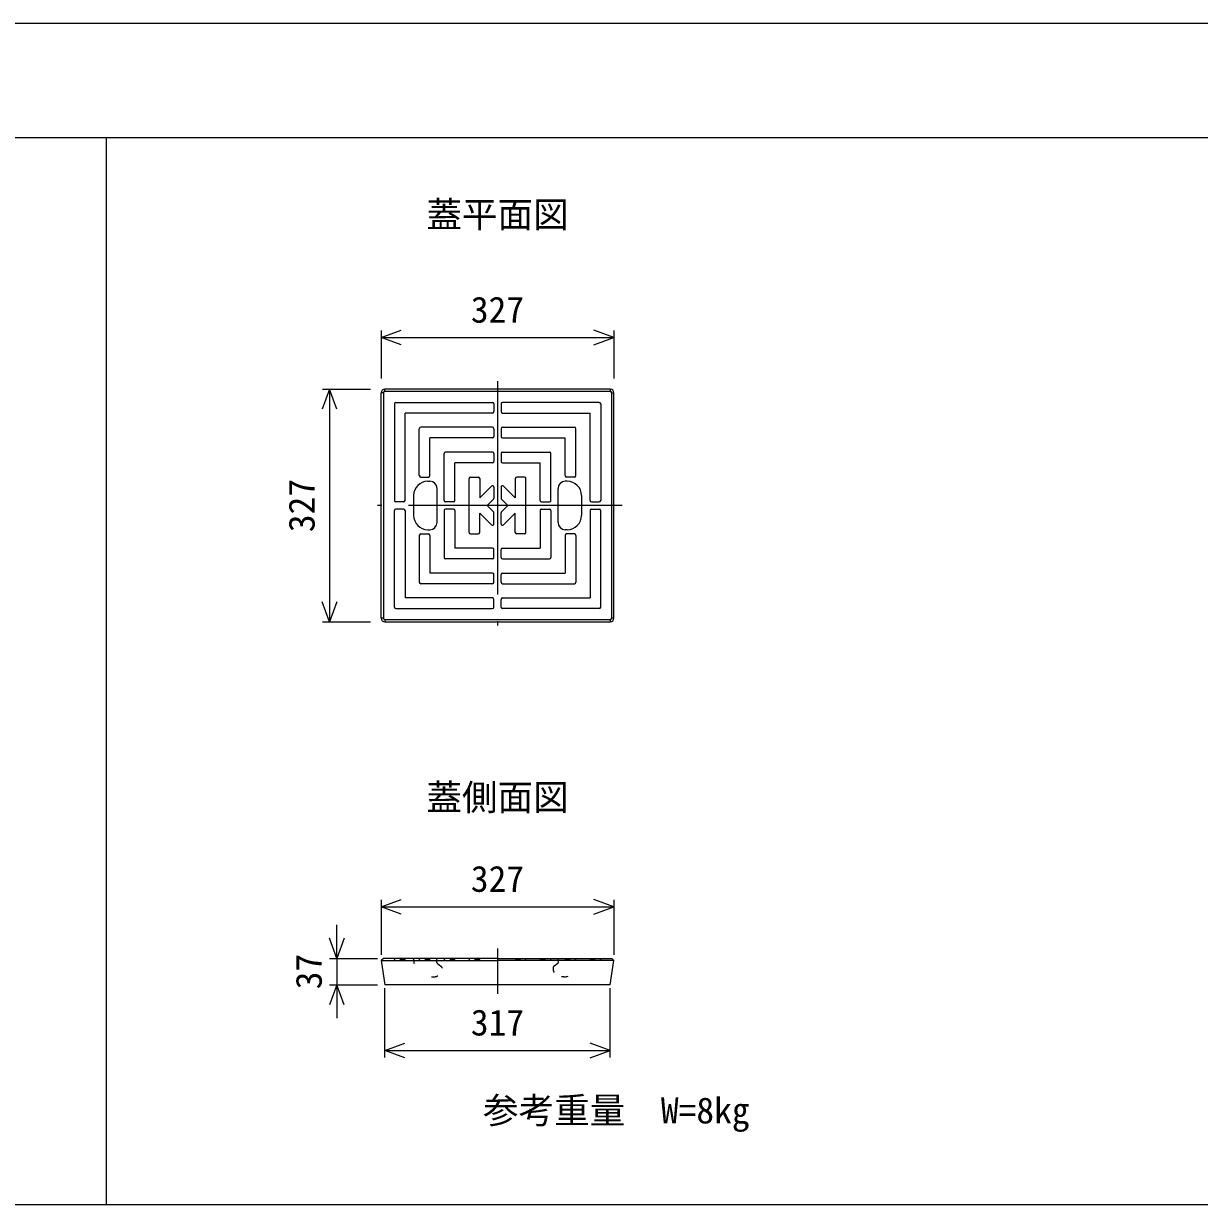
# Model space of a CAD drawing. Units: millimetres, scale not verified. Extents: x 12 to 21012, y 0 to 14850.
# Drawn here: x 4646 to 6299, y 11473 to 13133 of the extents above; entities that cross this region are included whole.
import ezdxf
from ezdxf.enums import TextEntityAlignment as Align

# ---------------------------------------------------------------- set-up
doc = ezdxf.new("R2010")
doc.units = ezdxf.units.MM
doc.header["$LTSCALE"] = 25
doc.linetypes.add('DOTTED', pattern=[1.75, 0.25, -1.5])
doc.linetypes.add('LONG_DASHED_DOTTED', pattern=[15.25, 12, -1.5, 0.25, -1.5])
for name, color, linetype, lineweight in [('CENTER', 7, 'LONG_DASHED_DOTTED', 25), ('DIM', 7, 'Continuous', 25), ('OUTLINE', 3, 'Continuous', 25), ('OUTLINE2', 4, 'DOTTED', 25), ('TXT', 7, 'Continuous', 25)]:
    doc.layers.add(name, color=color, linetype=linetype, lineweight=lineweight)
doc.styles.add('ＭＳ ゴシック', font='')
doc.styles.get('ＭＳ ゴシック').set_extended_font_data('MS Gothic')

msp = doc.modelspace()

# ---------------------------------------------------------------- linework, layer by layer
at = {"layer": 'CENTER'}
for p, q in [((5312.5, 12630.12), (5312.5, 12280.12)), ((5487.5, 12455.12), (5137.5, 12455.12)), ((5312.5, 11832.44), (5312.5, 11768.52))]:
    msp.add_line(p, q, dxfattribs=at)
at = {"layer": 'DIM'}
for p, q in [((5149, 12691.12), (5177.19, 12701.38)), ((5149, 12701.12), (5149, 12633.62)), ((5476, 12691.12), (5447.81, 12701.38)), ((5476, 12701.12), (5476, 12633.62)), ((5149, 12691.12), (5476, 12691.12)), ((5177.19, 12680.86), (5149, 12691.12)), ((5447.81, 12680.86), (5476, 12691.12)), ((5076.5, 12618.62), (5066.24, 12590.43)), ((5066.5, 12618.62), (5134, 12618.62)), ((5076.5, 12618.62), (5076.5, 12291.62)), ((5086.76, 12590.43), (5076.5, 12618.62)), ((5076.5, 12291.62), (5066.24, 12319.81)), ((5086.76, 12319.81), (5076.5, 12291.62)), ((5066.5, 12291.62), (5134, 12291.62)), ((5149, 11890.94), (5177.19, 11901.2)), ((5149, 11900.94), (5149, 11823.44)), ((5149, 11890.94), (5476, 11890.94)), ((5177.19, 11880.68), (5149, 11890.94)), ((5476, 11890.94), (5447.81, 11901.2)), ((5447.81, 11880.68), (5476, 11890.94)), ((5476, 11900.94), (5476, 11823.44)), ((5086.5, 11818.44), (5086.5, 11865.4)), ((5086.5, 11818.44), (5076.24, 11846.63)), ((5096.76, 11846.63), (5086.5, 11818.44)), ((5076.5, 11818.44), (5144, 11818.44)), ((5086.5, 11818.44), (5086.5, 11781.44)), ((5086.5, 11781.44), (5076.24, 11753.25)), ((5076.5, 11781.44), (5144, 11781.44)), ((5096.76, 11753.25), (5086.5, 11781.44)), ((5086.5, 11781.44), (5086.5, 11734.49)), ((5154, 11678.94), (5154, 11776.44)), ((5471, 11678.94), (5471, 11776.44)), ((5154, 11688.94), (5182.19, 11699.2)), ((5154, 11688.94), (5471, 11688.94)), ((5182.19, 11678.68), (5154, 11688.94)), ((5471, 11688.94), (5442.81, 11699.2)), ((5442.81, 11678.68), (5471, 11688.94))]:
    msp.add_line(p, q, dxfattribs=at)
at = {"layer": 'OUTLINE'}
for p, q in [((5154, 12615.62), (5154, 12618.62)), ((5471, 12618.62), (5154, 12618.62)), ((5471, 12618.62), (5471, 12615.62)), ((5152, 12613.62), (5149, 12613.62)), ((5149, 12296.62), (5149, 12613.62)), ((5152, 12613.62), (5152, 12296.62)), ((5154, 12615.62), (5471, 12615.62)), ((5169.5, 12600.12), (5305.5, 12600.12)), ((5455.5, 12600.12), (5319.5, 12600.12)), ((5473, 12613.62), (5476, 12613.62)), ((5473, 12296.62), (5473, 12613.62)), ((5476, 12296.62), (5476, 12613.62)), ((5167.5, 12598.12), (5167.5, 12462.12)), ((5182.5, 12462.12), (5182.5, 12585.12)), ((5305.5, 12585.12), (5182.5, 12585.12)), ((5307.5, 12598.12), (5307.5, 12587.12)), ((5317.5, 12598.12), (5317.5, 12587.12)), ((5319.5, 12585.12), (5442.5, 12585.12)), ((5442.5, 12462.12), (5442.5, 12585.12)), ((5457.5, 12598.12), (5457.5, 12462.12)), ((5202.5, 12497.12), (5202.5, 12563.12)), ((5305.5, 12565.12), (5204.5, 12565.12)), ((5217.5, 12497.12), (5217.5, 12550.12)), ((5305.5, 12550.12), (5217.5, 12550.12)), ((5307.5, 12563.12), (5307.5, 12552.12)), ((5317.5, 12563.12), (5317.5, 12552.12)), ((5319.5, 12565.12), (5420.5, 12565.12)), ((5319.5, 12550.12), (5407.5, 12550.12)), ((5407.5, 12497.12), (5407.5, 12550.12)), ((5422.5, 12497.12), (5422.5, 12563.12)), ((5237.5, 12462.12), (5237.5, 12528.12)), ((5305.5, 12530.12), (5239.5, 12530.12)), ((5307.5, 12528.12), (5307.5, 12517.12)), ((5317.5, 12528.12), (5317.5, 12517.12)), ((5319.5, 12530.12), (5385.5, 12530.12)), ((5387.5, 12462.12), (5387.5, 12528.12)), ((5305.5, 12515.12), (5252.5, 12515.12)), ((5252.5, 12462.12), (5252.5, 12515.12)), ((5319.5, 12515.12), (5372.5, 12515.12)), ((5372.5, 12462.12), (5372.5, 12515.12)), ((5204.5, 12495.12), (5215.5, 12495.12)), ((5214.5, 12489.12), (5217.5, 12489.12)), ((5272.5, 12417.12), (5272.5, 12493.12)), ((5274.5, 12495.12), (5285.5, 12495.12)), ((5287.5, 12493.12), (5287.5, 12465.73)), ((5337.5, 12493.12), (5337.5, 12465.73)), ((5350.5, 12495.12), (5339.5, 12495.12)), ((5352.5, 12417.12), (5352.5, 12493.12)), ((5410.5, 12489.12), (5407.5, 12489.12)), ((5420.5, 12495.12), (5409.5, 12495.12)), ((5194.5, 12469.12), (5194.5, 12441.12)), ((5227.5, 12431.12), (5227.5, 12479.12)), ((5304.09, 12482.31), (5287.5, 12465.73)), ((5307.5, 12480.9), (5307.5, 12465.34)), ((5317.5, 12480.9), (5317.5, 12465.34)), ((5320.91, 12482.31), (5337.5, 12465.73)), ((5397.5, 12431.12), (5397.5, 12479.12)), ((5430.5, 12469.12), (5430.5, 12441.12)), ((5180.5, 12460.12), (5169.5, 12460.12)), ((5180.5, 12450.12), (5169.5, 12450.12)), ((5250.5, 12460.12), (5239.5, 12460.12)), ((5250.5, 12450.12), (5239.5, 12450.12)), ((5306.91, 12463.93), (5298.11, 12455.12)), ((5306.91, 12446.31), (5298.11, 12455.12)), ((5318.09, 12463.93), (5326.89, 12455.12)), ((5318.09, 12446.31), (5326.89, 12455.12)), ((5374.5, 12460.12), (5385.5, 12460.12)), ((5374.5, 12450.12), (5385.5, 12450.12)), ((5444.5, 12460.12), (5455.5, 12460.12)), ((5444.5, 12450.12), (5455.5, 12450.12)), ((5167.5, 12312.12), (5167.5, 12448.12)), ((5182.5, 12448.12), (5182.5, 12325.12)), ((5237.5, 12448.12), (5237.5, 12382.12)), ((5252.5, 12448.12), (5252.5, 12395.12)), ((5287.5, 12417.12), (5287.5, 12444.51)), ((5304.09, 12427.93), (5287.5, 12444.51)), ((5307.5, 12429.34), (5307.5, 12444.9)), ((5317.5, 12429.34), (5317.5, 12444.9)), ((5320.91, 12427.93), (5337.5, 12444.51)), ((5337.5, 12417.12), (5337.5, 12444.51)), ((5372.5, 12448.12), (5372.5, 12395.12)), ((5387.5, 12448.12), (5387.5, 12382.12)), ((5442.5, 12448.12), (5442.5, 12325.12)), ((5457.5, 12312.12), (5457.5, 12448.12)), ((5214.5, 12421.12), (5217.5, 12421.12)), ((5410.5, 12421.12), (5407.5, 12421.12)), ((5202.5, 12413.12), (5202.5, 12347.12)), ((5204.5, 12415.12), (5215.5, 12415.12)), ((5217.5, 12413.12), (5217.5, 12360.12)), ((5274.5, 12415.12), (5285.5, 12415.12)), ((5350.5, 12415.12), (5339.5, 12415.12)), ((5407.5, 12413.12), (5407.5, 12360.12)), ((5420.5, 12415.12), (5409.5, 12415.12)), ((5422.5, 12413.12), (5422.5, 12347.12)), ((5305.5, 12395.12), (5252.5, 12395.12)), ((5307.5, 12382.12), (5307.5, 12393.12)), ((5317.5, 12382.12), (5317.5, 12393.12)), ((5319.5, 12395.12), (5372.5, 12395.12)), ((5305.5, 12380.12), (5239.5, 12380.12)), ((5319.5, 12380.12), (5385.5, 12380.12)), ((5305.5, 12360.12), (5217.5, 12360.12)), ((5307.5, 12347.12), (5307.5, 12358.12)), ((5317.5, 12347.12), (5317.5, 12358.12)), ((5319.5, 12360.12), (5407.5, 12360.12)), ((5305.5, 12345.12), (5204.5, 12345.12)), ((5319.5, 12345.12), (5420.5, 12345.12)), ((5305.5, 12325.12), (5182.5, 12325.12)), ((5307.5, 12312.12), (5307.5, 12323.12)), ((5317.5, 12312.12), (5317.5, 12323.12)), ((5319.5, 12325.12), (5442.5, 12325.12)), ((5169.5, 12310.12), (5305.5, 12310.12)), ((5455.5, 12310.12), (5319.5, 12310.12)), ((5152, 12296.62), (5149, 12296.62)), ((5154, 12294.62), (5154, 12291.62)), ((5154, 12294.62), (5471, 12294.62)), ((5154, 12291.62), (5471, 12291.62)), ((5471, 12294.62), (5471, 12291.62)), ((5476, 12296.62), (5473, 12296.62)), ((5152, 11818.44), (5149, 11815.32)), ((5149, 11815.32), (5312.5, 11815.32)), ((5149, 11815.32), (5154, 11781.44)), ((5312.5, 11818.44), (5152, 11818.44)), ((5312.5, 11818.44), (5473, 11818.44)), ((5476, 11815.32), (5312.5, 11815.32)), ((5471, 11781.44), (5476, 11815.32)), ((5473, 11818.44), (5476, 11815.32)), ((5471, 11781.44), (5154, 11781.44))]:
    msp.add_line(p, q, dxfattribs=at)
for centre, radius, start, end in [((5154, 12613.62), 5, 90, 180), ((5471, 12613.62), 5, 0, 90), ((5154, 12613.62), 2, 90, 180), ((5169.5, 12598.12), 2, 90, 180), ((5305.5, 12598.12), 2, 0, 90), ((5319.5, 12598.12), 2, 90, 180), ((5455.5, 12598.12), 2, 0, 90), ((5471, 12613.62), 2, 0, 90), ((5305.5, 12587.12), 2, 270, 0), ((5319.5, 12587.12), 2, 180, 270), ((5204.5, 12563.12), 2, 90, 180), ((5305.5, 12563.12), 2, 0, 90), ((5305.5, 12552.12), 2, 270, 0), ((5319.5, 12563.12), 2, 90, 180), ((5319.5, 12552.12), 2, 180, 270), ((5420.5, 12563.12), 2, 0, 90), ((5239.5, 12528.12), 2, 90, 180), ((5305.5, 12528.12), 2, 0, 90), ((5305.5, 12517.12), 2, 270, 0), ((5319.5, 12528.12), 2, 90, 180), ((5319.5, 12517.12), 2, 180, 270), ((5385.5, 12528.12), 2, 0, 90), ((5214.5, 12469.12), 20, 90, 180), ((5204.5, 12497.12), 2, 180, 270), ((5215.5, 12497.12), 2, 270, 0), ((5217.5, 12479.12), 10, 0, 90), ((5274.5, 12493.12), 2, 90, 180), ((5285.5, 12493.12), 2, 0, 90), ((5339.5, 12493.12), 2, 90, 180), ((5350.5, 12493.12), 2, 0, 90), ((5407.5, 12479.12), 10, 90, 180), ((5409.5, 12497.12), 2, 180, 270), ((5410.5, 12469.12), 20, 0, 90), ((5420.5, 12497.12), 2, 270, 0), ((5305.5, 12480.9), 2, 0, 135), ((5319.5, 12480.9), 2, 45, 180), ((5169.5, 12462.12), 2, 180, 270), ((5169.5, 12448.12), 2, 90, 180), ((5180.5, 12462.12), 2, 270, 0), ((5180.5, 12448.12), 2, 0, 90), ((5239.5, 12462.12), 2, 180, 270), ((5239.5, 12448.12), 2, 90, 180), ((5250.5, 12462.12), 2, 270, 0), ((5250.5, 12448.12), 2, 0, 90), ((5305.5, 12465.34), 2, 315, 0), ((5319.5, 12465.34), 2, 180, 225), ((5374.5, 12462.12), 2, 180, 270), ((5374.5, 12448.12), 2, 90, 180), ((5385.5, 12462.12), 2, 270, 0), ((5385.5, 12448.12), 2, 0, 90), ((5444.5, 12462.12), 2, 180, 270), ((5444.5, 12448.12), 2, 90, 180), ((5455.5, 12462.12), 2, 270, 0), ((5455.5, 12448.12), 2, 0, 90), ((5214.5, 12441.12), 20, 180, 270), ((5305.5, 12444.9), 2, 0, 45), ((5319.5, 12444.9), 2, 135, 180), ((5410.5, 12441.12), 20, 270, 0), ((5217.5, 12431.12), 10, 270, 0), ((5274.5, 12417.12), 2, 180, 270), ((5285.5, 12417.12), 2, 270, 0), ((5305.5, 12429.34), 2, 225, 0), ((5319.5, 12429.34), 2, 180, 315), ((5339.5, 12417.12), 2, 180, 270), ((5350.5, 12417.12), 2, 270, 0), ((5407.5, 12431.12), 10, 180, 270), ((5204.5, 12413.12), 2, 90, 180), ((5215.5, 12413.12), 2, 0, 90), ((5409.5, 12413.12), 2, 90, 180), ((5420.5, 12413.12), 2, 0, 90), ((5305.5, 12393.12), 2, 0, 90), ((5319.5, 12393.12), 2, 90, 180), ((5239.5, 12382.12), 2, 180, 270), ((5305.5, 12382.12), 2, 270, 0), ((5319.5, 12382.12), 2, 180, 270), ((5385.5, 12382.12), 2, 270, 0), ((5305.5, 12358.12), 2, 0, 90), ((5319.5, 12358.12), 2, 90, 180), ((5204.5, 12347.12), 2, 180, 270), ((5305.5, 12347.12), 2, 270, 0), ((5319.5, 12347.12), 2, 180, 270), ((5420.5, 12347.12), 2, 270, 0), ((5305.5, 12323.12), 2, 0, 90), ((5319.5, 12323.12), 2, 90, 180), ((5169.5, 12312.12), 2, 180, 270), ((5305.5, 12312.12), 2, 270, 0), ((5319.5, 12312.12), 2, 180, 270), ((5455.5, 12312.12), 2, 270, 0), ((5154, 12296.62), 5, 180, 270), ((5154, 12296.62), 2, 180, 270), ((5471, 12296.62), 5, 270, 0), ((5471, 12296.62), 2, 270, 0)]:
    msp.add_arc(centre, radius, start, end, dxfattribs=at)
at = {"layer": 'OUTLINE2'}
for p, q in [((5167.5, 11817.32), (5167.5, 11818.44)), ((5181.5, 11816.32), (5168.5, 11816.32)), ((5182.5, 11817.32), (5182.5, 11818.44)), ((5194.5, 11817.44), (5194.5, 11818.44)), ((5202.5, 11817.32), (5202.5, 11818.44)), ((5216.5, 11816.32), (5203.5, 11816.32)), ((5217.5, 11817.32), (5217.5, 11818.44)), ((5226.8, 11814.24), (5227.5, 11818.44)), ((5227.96, 11811.35), (5233.3, 11807.34)), ((5234.5, 11804.94), (5234.5, 11804.44)), ((5237.5, 11817.32), (5237.5, 11818.44)), ((5251.5, 11816.32), (5238.5, 11816.32)), ((5252.5, 11817.32), (5252.5, 11818.44)), ((5272.5, 11817.32), (5272.5, 11818.44)), ((5286.5, 11816.32), (5273.5, 11816.32)), ((5287.5, 11817.32), (5287.5, 11818.44)), ((5337.5, 11817.32), (5337.5, 11818.44)), ((5338.5, 11816.32), (5351.5, 11816.32)), ((5352.5, 11817.32), (5352.5, 11818.44)), ((5372.5, 11817.32), (5372.5, 11818.44)), ((5373.5, 11816.32), (5386.5, 11816.32)), ((5387.5, 11817.32), (5387.5, 11818.44)), ((5390.5, 11804.94), (5390.5, 11804.44)), ((5397.04, 11811.35), (5391.7, 11807.34)), ((5398.2, 11814.24), (5397.5, 11818.44)), ((5407.5, 11817.32), (5407.5, 11818.44)), ((5408.5, 11816.32), (5421.5, 11816.32)), ((5422.5, 11817.32), (5422.5, 11818.44)), ((5430.5, 11817.44), (5430.5, 11818.44)), ((5442.5, 11817.32), (5442.5, 11818.44)), ((5443.5, 11816.32), (5456.5, 11816.32)), ((5457.5, 11817.32), (5457.5, 11818.44)), ((5219.5, 11792.44), (5222.5, 11792.44)), ((5405.5, 11792.44), (5402.5, 11792.44))]:
    msp.add_line(p, q, dxfattribs=at)
for centre, radius, start, end in [((5168.5, 11817.32), 1, 180, 270), ((5181.5, 11817.32), 1, 270, 0), ((5219.5, 11817.44), 25, 180, 270), ((5203.5, 11817.32), 1, 180, 270), ((5216.5, 11817.32), 1, 270, 0), ((5222.5, 11804.44), 12, 270, 0), ((5229.76, 11813.75), 3, 170.53768, 233.1301), ((5231.5, 11804.94), 3, 0, 53.1301), ((5238.5, 11817.32), 1, 180, 270), ((5251.5, 11817.32), 1, 270, 0), ((5273.5, 11817.32), 1, 180, 270), ((5286.5, 11817.32), 1, 270, 0), ((5338.5, 11817.32), 1, 180, 270), ((5351.5, 11817.32), 1, 270, 0), ((5373.5, 11817.32), 1, 180, 270), ((5386.5, 11817.32), 1, 270, 0), ((5393.5, 11804.94), 3, 126.8699, 180), ((5402.5, 11804.44), 12, 180, 270), ((5395.24, 11813.75), 3, 306.8699, 9.46232), ((5405.5, 11817.44), 25, 270, 0), ((5408.5, 11817.32), 1, 180, 270), ((5421.5, 11817.32), 1, 270, 0), ((5443.5, 11817.32), 1, 180, 270), ((5456.5, 11817.32), 1, 270, 0)]:
    msp.add_arc(centre, radius, start, end, dxfattribs=at)
at = {"layer": 'TXT'}
for p, q in [((8362.5, 13132.57), (2262.5, 13132.57)), ((2262.5, 12972.57), (8362.5, 12972.57)), ((4762.5, 12972.57), (4762.5, 11472.57)), ((2262.5, 11472.57), (8362.5, 11472.57))]:
    msp.add_line(p, q, dxfattribs=at)

# ---------------------------------------------------------------- texts
at = {"layer": 'DIM', "style": 'ＭＳ ゴシック'}
for s, p in [('327', (5275, 12701.12)), ('327', (5275, 11900.94)), ('317', (5275, 11698.94)), ('参考重量\u3000W=8kg', (5292.06, 11575.37))]:
    msp.add_text(s, height=36.66, dxfattribs=at).set_placement(p, align=Align.BOTTOM_LEFT)
for s, p in [('327', (5066.5, 12417.62)), ('37', (5076.5, 11774.94))]:
    msp.add_text(s, height=36.66, rotation=90, dxfattribs=at).set_placement(p, align=Align.BOTTOM_LEFT)
at = {"layer": 'TXT', "style": 'ＭＳ ゴシック'}
for s, p in [('蓋平面図', (5212.5, 12834.81)), ('蓋側面図', (5212.5, 12015.54))]:
    msp.add_text(s, height=36.66, dxfattribs=at).set_placement(p, align=Align.BOTTOM_LEFT)

doc.saveas('drawing.dxf')
